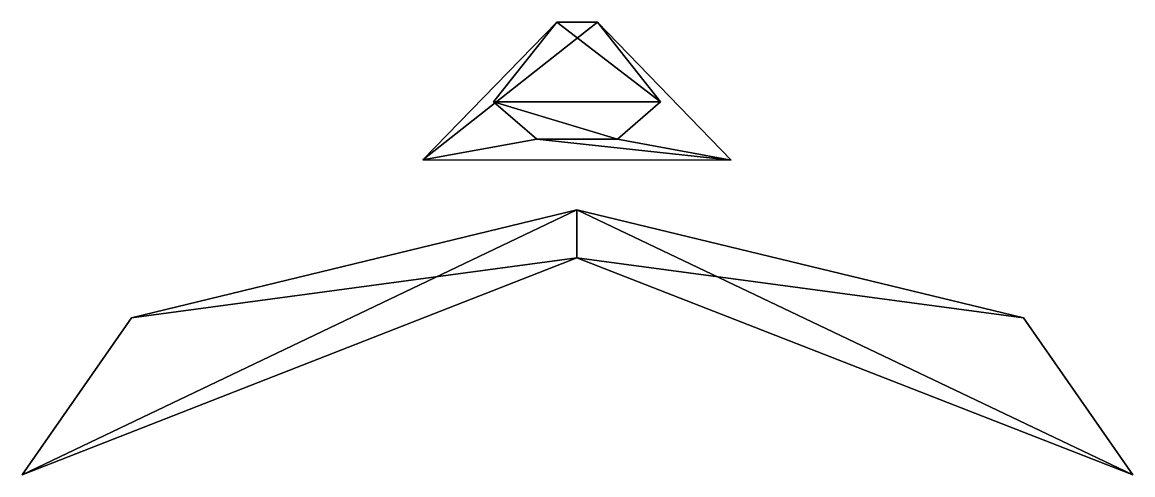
# Model space of a CAD drawing. Header units: metres. Extents: x -2.15 to 2.15, y 0.04 to 1.79.
import ezdxf

# ---------------------------------------------------------------- set-up
doc = ezdxf.new("R2010")
doc.units = ezdxf.units.M

msp = doc.modelspace()

# ---------------------------------------------------------------- linework, layer by layer
at = {"layer": 'zombie.bottom'}
for points in [[(-2.152456, 0.040399, -2.25), (-1.729133, 0.648409, 1.199999), (-0.00135, 1.06752, 1.199999)], [(-0.00135, 1.06752, 1.199999), (-1.729133, 0.648409, 1.199999), (-0.001262, 0.881645, 2.25)], [(-0.001262, 0.881645, 2.25), (1.729933, 0.648409, 1.199999), (-0.001173, 1.06752, 1.199999)], [(-0.001173, 1.06752, 1.199999), (1.729933, 0.648409, 1.199999), (2.15407, 0.040399, -2.25)], [(-1.729133, 0.648409, 1.199999), (-2.152456, 0.040399, 2.25), (-0.001262, 0.881645, 2.25)], [(-0.001262, 0.881645, 2.25), (-2.152456, 0.040399, 2.25), (-0.001262, 0.881645, -0.477481)], [(-2.152456, 0.040399, 2.25), (-2.152456, 0.040399, -2.25), (-0.001262, 0.881645, -0.477481)], [(-0.001262, 0.881645, -0.477481), (2.15407, 0.040399, -2.25), (2.15407, 0.040399, 2.25)], [(-0.001262, 0.881645, -0.477481), (2.15407, 0.040399, 2.25), (-0.001262, 0.881645, 2.25)], [(-0.001262, 0.881645, 2.25), (2.15407, 0.040399, 2.25), (1.729933, 0.648409, 1.199999)], [(-2.152456, 0.040399, 2.25), (-1.729133, 0.648409, 1.199999), (-2.152456, 0.040399, -2.25)], [(2.15407, 0.040399, -2.25), (1.729933, 0.648409, 1.199999), (2.15407, 0.040399, 2.25)]]:
    msp.add_3dface(points, dxfattribs=at)
at = {"layer": 'zombie.bottom.front'}
for points in [[(-0.001262, 0.881645, -0.477481), (-2.152456, 0.040399, -2.25), (-0.00135, 1.06752, 1.199999)], [(-0.001173, 1.06752, 1.199999), (2.15407, 0.040399, -2.25), (-0.001262, 0.881645, -0.477481)]]:
    msp.add_3dface(points, dxfattribs=at)
at = {"layer": 'zombie.top'}
for points in [[(-0.598543, 1.260375, 1.378938), (-0.079732, 1.794324, 1.470487), (-0.324853, 1.485983, 0.970594), (-0.157436, 1.340564, -1.587488)], [(-0.598543, 1.260375, 1.378938), (0.077732, 1.794304, 1.47049), (-0.079732, 1.794324, 1.470487)], [(-0.598543, 1.260375, 1.378938), (0.59637, 1.260223, 1.378956), (0.077732, 1.794304, 1.47049)], [(0.15541, 1.340524, -1.587483), (0.322771, 1.485901, 0.970604), (0.077732, 1.794304, 1.47049), (0.59637, 1.260223, 1.378957)], [(-0.324853, 1.485983, 0.970594), (0.322771, 1.4859, 0.970604), (0.155411, 1.340524, -1.587483)], [(-0.324853, 1.485983, 0.970594), (0.155411, 1.340524, -1.587483), (-0.157436, 1.340564, -1.587488)], [(-0.157436, 1.340564, -1.587488), (0.59637, 1.260223, 1.378957), (-0.598543, 1.260375, 1.378938)], [(-0.157436, 1.340564, -1.587488), (0.155411, 1.340524, -1.587483), (0.59637, 1.260223, 1.378957)]]:
    msp.add_3dface(points, dxfattribs=at)
at = {"layer": 'zombie.top.window'}
for points in [[(-0.079732, 1.794324, 1.470487), (0.322771, 1.4859, 0.970604), (-0.324853, 1.485983, 0.970594)], [(-0.079732, 1.794324, 1.470487), (0.077732, 1.794304, 1.47049), (0.322771, 1.4859, 0.970604)]]:
    msp.add_3dface(points, dxfattribs=at)

doc.saveas('drawing.dxf')
